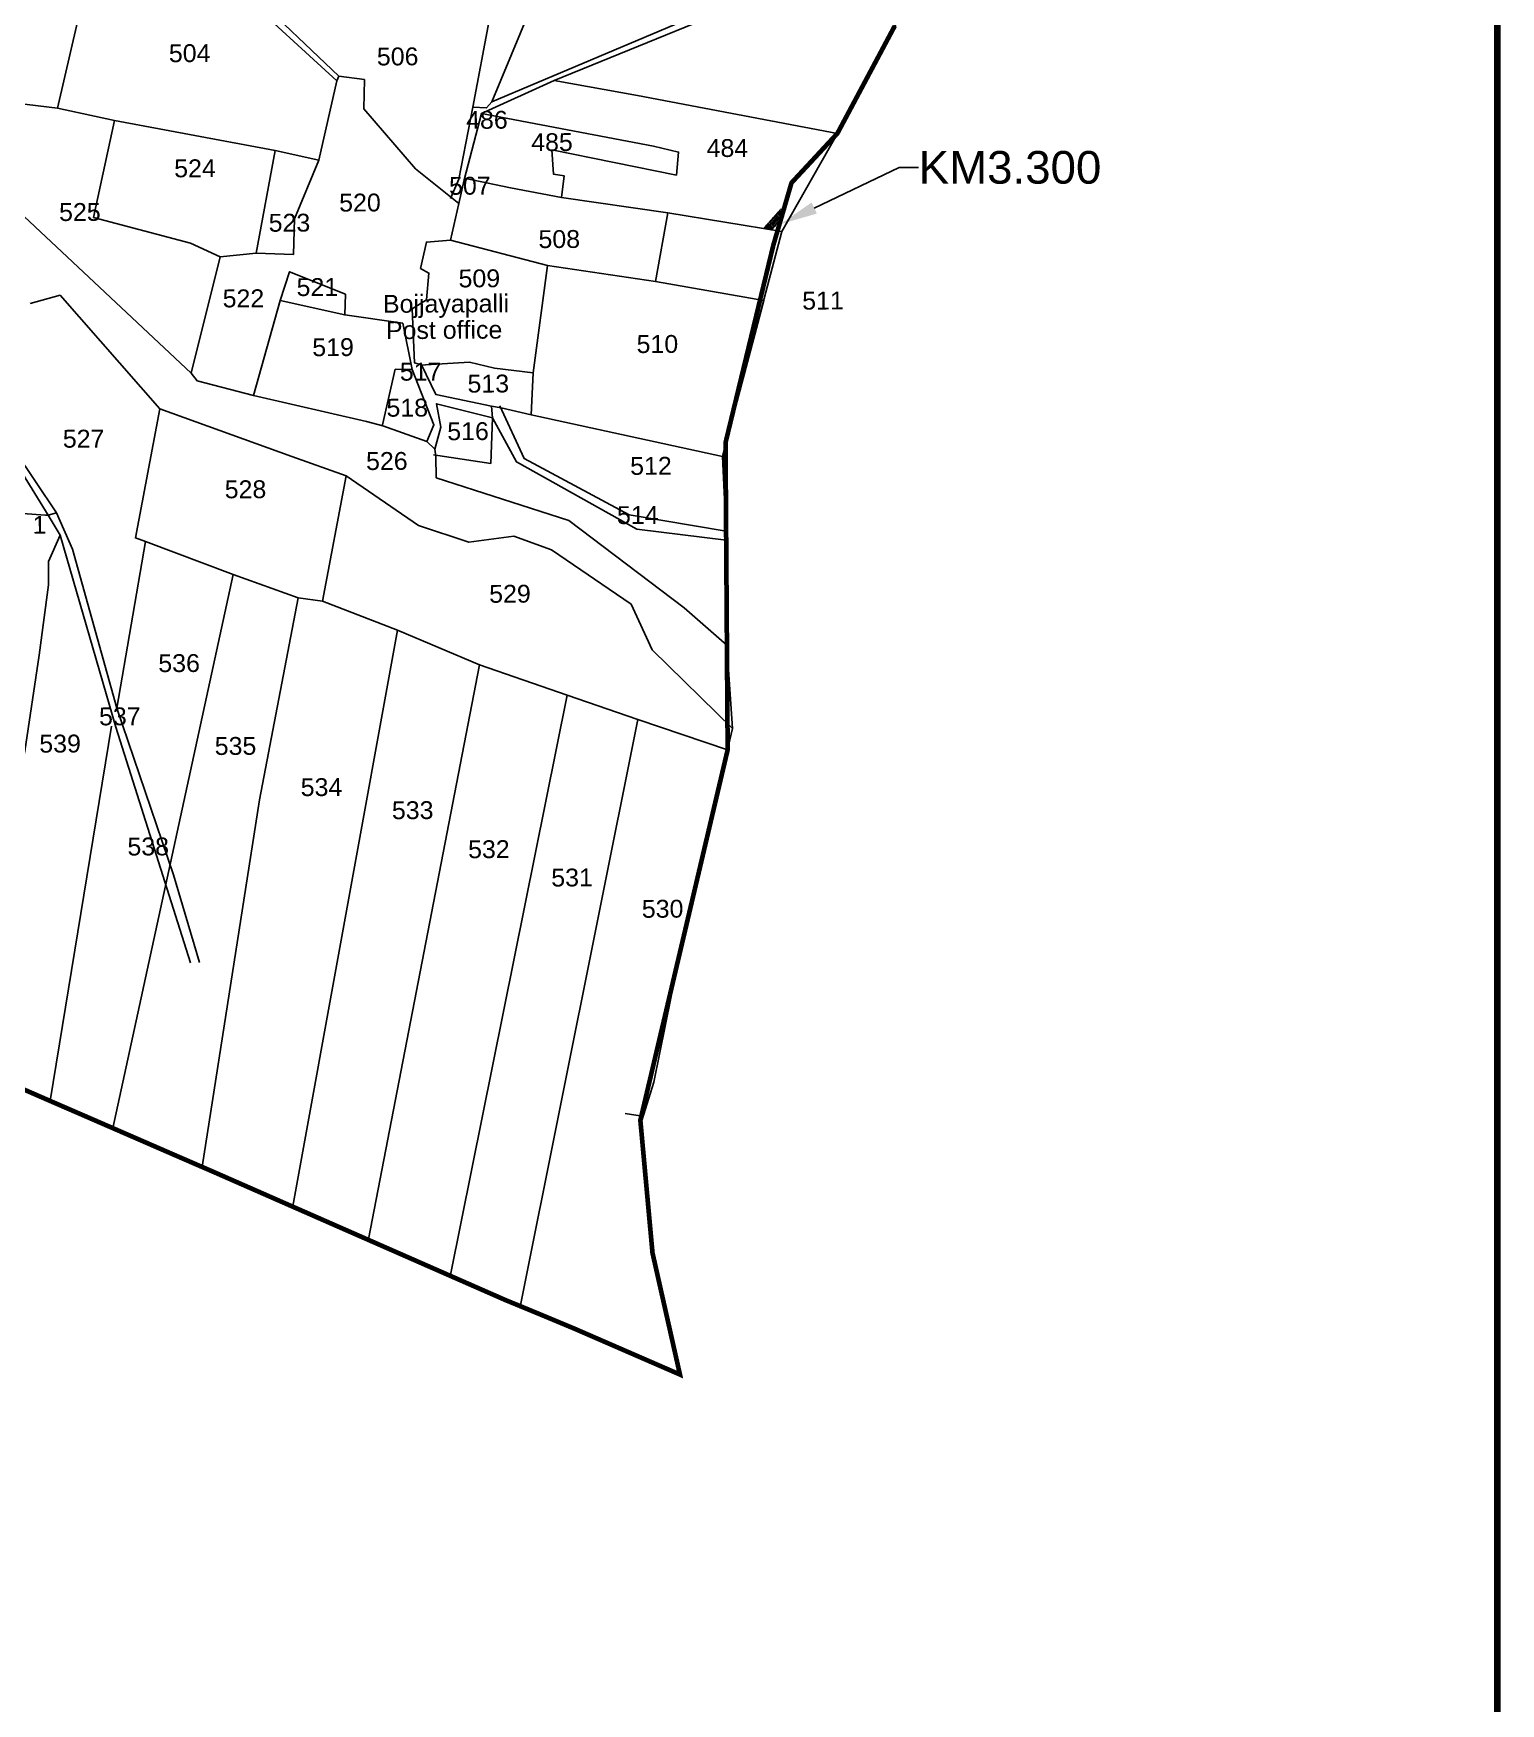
# Model space of a CAD drawing. Header units: millimetres. Extents: x 194974 to 225661, y 1604136 to 1614862.
# Drawn here: x 200646 to 202218, y 1608904 to 1610692 of the extents above; entities that cross this region are included whole.
import ezdxf
from ezdxf import colors
from ezdxf.entities.mleader import LeaderData, LeaderLine
from ezdxf.math import Vec2, Vec3

# ---------------------------------------------------------------- set-up
doc = ezdxf.new("R2010")
doc.units = ezdxf.units.MM
doc.header["$LTSCALE"] = 15
for name, color, linetype in [('PLOTS NO', 7, 'Continuous'), ('VILLAGE BOUNDRY', 5, 'Continuous'), ('VILLAGE STONES', 240, 'Continuous')]:
    doc.layers.add(name, color=color, linetype=linetype)
doc.styles.get("Standard").update_dxf_attribs({"font": 'arial.ttf'})

# ---------------------------------------------------------------- blocks, each defined once
blk = doc.blocks.new('DROP')
h = blk.add_hatch()
h.set_pattern_fill('ANSI31', color=1, scale=10, angle=45)
h.set_pattern_definition([(90, (-324.4107, -25.7687), (-1.25, 0), [])])
h.paths.add_polyline_path([(-9.9, -4.3), (-13.8, 4.1), (13.8, 4.1), (10.2, -4.3)])

msp = doc.modelspace()

# ---------------------------------------------------------------- linework, layer by layer
at = {"color": 5, "const_width": 7}
msp.add_lwpolyline([(194977.8, 1613773.1), (202214.5, 1613773.1), (202214.5, 1604139.6), (194977.8, 1604139.6)], close=True, dxfattribs=at)
at = {"layer": 'PLOTS NO'}
for points in [[(201639.7, 1611140.8), (201637.3, 1611135.9), (201522.7, 1610786), (201433.7, 1610804.4), (201313.7, 1610826.3), (201214.3, 1610848.1), (201189.4, 1610744), (201137.4, 1610619), (201131.8, 1610612.7), (201117, 1610613.4), (201134.7, 1610706.4), (201203.2, 1611001.3), (201273.6, 1611311.8)], [(201102, 1610510.2), (201055.6, 1610547.4), (201000.4, 1610611.7), (201001.1, 1610642.9), (200973.7, 1610646.5), (200878.9, 1610736.9), (200813.1, 1610836.2), (200742.5, 1610963.1), (200690.9, 1611089.7), (200677.3, 1611128.7)], [(201137.4, 1610619), (201358, 1610712.2), (201527.3, 1610783.2), (201522.7, 1610786), (201527.3, 1610783.2), (201633, 1610826.6)], [(201630.8, 1610815.8), (201463.9, 1610748.2), (201204.1, 1610642), (201126.5, 1610606.8), (201108, 1610535.7), (201102, 1610510.2), (201093.1, 1610471.1), (201197.2, 1610443.7), (201312.8, 1610426.6), (201428.7, 1610406.4), (201384.5, 1610239.3), (201384.5, 1610239.3)], [(200971.4, 1610641.5), (200867, 1610737.6), (200878.3, 1610736.5), (200995.7, 1610721.6), (201134.7, 1610706.4)], [(200672.4, 1610612.3), (200693.8, 1610704.8)], [(200595.1, 1610623.2), (200604.2, 1610620.6), (200672.4, 1610612.3), (200733.2, 1610599.3), (200905.3, 1610567.2), (200952.3, 1610556.6), (200971.4, 1610641.5), (200973.7, 1610646.5)], [(201507.7, 1610585.4), (201293.4, 1610625.8), (201204.1, 1610642)], [(201093.2, 1610515.6), (201102.2, 1610536.2), (201117, 1610613.4)], [(201126.5, 1610606.8), (201310.6, 1610571.7), (201337.6, 1610565.4), (201335.2, 1610540.7), (201201.9, 1610567.7), (201203.7, 1610541.5), (201215, 1610539.8), (201212.3, 1610516.8), (201157.5, 1610526.9), (201108, 1610537.3)], [(200905.3, 1610567.2), (200885.1, 1610457.1)], [(201212.3, 1610516.8), (201326, 1610500.1), (201448.1, 1610480.1)], [(201326, 1610500.1), (201312.8, 1610426.6)], [(200846.5, 1610453), (200815.3, 1610328.5)], [(200910.9, 1610406.2), (200979.9, 1610390.9)]]:
    msp.add_lwpolyline(points, dxfattribs=at)
at = {"layer": 'PLOTS NO', "color": 0}
for points in [[(200352.4, 1610540.2), (200440.1, 1610531), (200565.4, 1610527.9), (200609.7, 1610524.7), (200631, 1610501.6), (200815.3, 1610328.5), (200821.7, 1610320.4), (200882.1, 1610304.5), (201003.1, 1610276.9), (201020.7, 1610272.3), (201068, 1610255.5), (201076.5, 1610247), (201077.4, 1610239.8), (201077.9, 1610216.6), (201220.1, 1610170.9), (201343.5, 1610077.3), (201389.3, 1610037.2), (201388.6, 1610149.7), (201388.5, 1610155.3), (201384.5, 1610239.3), (201448.1, 1610480.1), (201507.7, 1610585.4), (201630.8, 1610815.8)], [(200733.2, 1610599.3), (200710.9, 1610495.4), (200814.6, 1610467.7), (200846.5, 1610453), (200885.1, 1610457.1), (200925, 1610455.5), (200926.2, 1610493.9), (200952.3, 1610556.6)], [(201384.5, 1610239.3), (201179.6, 1610284), (201147.4, 1610291.4), (201137.1, 1610293.1), (201077.5, 1610305.8), (201062.3, 1610337.5), (201054.8, 1610339.6), (201052.1, 1610397.5), (201067.4, 1610407), (201070.1, 1610435.7), (201061.2, 1610440.8), (201067.4, 1610469), (201093.1, 1610471.1)], [(201052, 1610332.5), (201042, 1610382), (200979.9, 1610390.9), (200980.6, 1610413), (200920.6, 1610437.2), (200910.9, 1610406.2), (200882.1, 1610304.5)], [(201179.6, 1610284), (201181.6, 1610328.8), (201197.2, 1610443.7)], [(200642.9, 1610403), (200675.1, 1610411.9), (200782, 1610290.5), (200923.2, 1610239.3), (200981.5, 1610218.4), (201058.8, 1610165.4), (201112.8, 1610147.6), (201161, 1610153.8), (201201.5, 1610139.3), (201286.7, 1610081.1), (201309.2, 1610032.1), (201395.4, 1609948.1), (201395.4, 1609948.1), (201390.1, 1609925.1), (201293.9, 1609957.5), (201218.3, 1609983.6), (201124.4, 1610016.3), (201036.3, 1610053.3), (200956.2, 1610084.5), (200930.1, 1610088), (200860.5, 1610112.9), (200766.4, 1610148.1), (200755.8, 1610152.1), (200782, 1610290.5)], [(200611.9, 1610389.2), (200620.2, 1610298.5), (200626.1, 1610246.2), (200671.3, 1610178.8), (200662.3, 1610176.5), (200675, 1610155), (200734.8, 1609949.3), (200814.6, 1609696.9)], [(201068, 1610255.5), (201075.4, 1610273.3), (201052, 1610332.5), (201034.1, 1610332.8), (201020.5, 1610273.2)], [(201181.6, 1610328.8), (201140.3, 1610333.9), (201113.6, 1610340.2), (201060.9, 1610337.2)], [(201075.1, 1610241.1), (201136.4, 1610231.8), (201138.3, 1610280.8), (201137.1, 1610293.1)], [(201076.5, 1610247), (201082.7, 1610270.8), (201078.2, 1610295.7), (201138.3, 1610280.8), (201163.8, 1610233.4), (201292.9, 1610161.5), (201388.6, 1610149.7), (201388.6, 1610149.7)], [(201388.5, 1610159.3), (201388.5, 1610159.3), (201284.6, 1610176.7), (201172.3, 1610237.1), (201146.1, 1610293.4)], [(200481.5, 1610189.2), (200659.4, 1610176.4), (200662.3, 1610176.5), (200617.6, 1610248.9)], [(200956.2, 1610084.5), (200981.5, 1610218.4)], [(200671.3, 1610178.8), (200688.2, 1610140.2), (200735.9, 1609969.8), (200796.5, 1609791.2), (200824.5, 1609697.3)], [(200569.8, 1609590.2), (200637.4, 1609923.6), (200652.6, 1610026.4), (200662.7, 1610101.8), (200662.5, 1610126.9), (200675, 1610155)], [(200766.4, 1610148.1), (200735.9, 1609969.8)], [(200731.7, 1609519.8), (200860.5, 1610112.9)], [(200930.1, 1610088), (200888.6, 1609871.4), (200827.2, 1609478.3)], [(200924.2, 1609436.2), (201036.3, 1610053.3)], [(201389.3, 1610037.2), (201395.4, 1609948.1), (201390.1, 1609925.1), (201341.5, 1609719), (201311, 1609569.1), (201296.9, 1609523.6), (201296.9, 1609523.6), (201296.3, 1609533), (201280.5, 1609535.7)], [(201124.4, 1610016.3), (201005.3, 1609401)], [(201093.4, 1609362.7), (201218.3, 1609983.6)], [(200664.3, 1609549.1), (200730.2, 1609950.3)], [(201293.9, 1609957.5), (201168.2, 1609330.2)]]:
    msp.add_lwpolyline(points, dxfattribs=at)
at = {"layer": 'VILLAGE BOUNDRY', "const_width": 5}
msp.add_lwpolyline([(200576.9, 1609587.1), (200670.7, 1609546.3), (200709, 1609529.7), (200754.3, 1609510), (200799.8, 1609490.2), (200838.8, 1609473.3), (201151.8, 1609335.9), (201181.4, 1609323.7), (201181.4, 1609323.7), (201224.9, 1609305.6), (201339, 1609256), (201309.6, 1609386.3), (201296.6, 1609528.3), (201390.1, 1609925.1), (201387.8, 1610253.9), (201439, 1610465.5), (201458.5, 1610532.4), (201507.7, 1610585.4), (201569.2, 1610700.6)], dxfattribs=at)

# ---------------------------------------------------------------- block references
at = {"rotation": 48.25728754501572}
msp.add_blockref('DROP', (201441, 1610492, 100), dxfattribs=at)

# ---------------------------------------------------------------- texts
at = {"layer": 'PLOTS NO', "color": 0}
for s, height, p in [('504', 19.12, (200791.6, 1610661.6)), ('506', 19.12, (201014.4, 1610658.1)), ('486', 19.12, (201110, 1610590.2)), ('485', 19.12, (201179.7, 1610566.3)), ('484', 19.12, (201367.6, 1610560)), ('524', 19.12, (200797.3, 1610538.3)), ('507', 19.12, (201091.7, 1610519.6)), ('520', 19.12, (200974, 1610501.6)), ('525', 19.12, (200674, 1610491.5)), ('523', 19.12, (200898.5, 1610480)), ('508', 19.12, (201187.5, 1610462.5)), ('521', 19.12, (200928.4, 1610411.1)), ('509', 19.12, (201101.9, 1610420.4)), ('522', 19.12, (200849.2, 1610399)), ('Bojjayapalli', 19.122, (201020.9, 1610393.2)), ('511', 19.12, (201470, 1610396.6)), ('Post office', 19.122, (201024.1, 1610365)), ('519', 19.12, (200945.2, 1610346.7)), ('510', 19.12, (201292.6, 1610350.1)), ('517', 19.12, (201039, 1610320.5)), ('513', 19.12, (201111.5, 1610307.7)), ('518', 19.12, (201024.7, 1610281.9)), ('516', 19.12, (201089.8, 1610256.7)), ('527', 19.12, (200678, 1610248.7)), ('526', 19.12, (201002.8, 1610224.8)), ('512', 19.12, (201285.7, 1610219.6)), ('528', 19.12, (200851.4, 1610194.5)), ('514', 19.12, (201271.6, 1610166.9)), ('1', 19.1, (200645.6, 1610156.5)), ('529', 19.12, (201134.7, 1610082.6)), ('536', 19.12, (200780.3, 1610008.3)), ('537', 19.12, (200716.8, 1609951.3)), ('539', 19.12, (200652.8, 1609922.1)), ('535', 19.12, (200840.7, 1609919.6)), ('534', 19.12, (200932.8, 1609875.5)), ('533', 19.12, (201030.5, 1609850.8)), ('538', 19.12, (200747.2, 1609811.9)), ('532', 19.12, (201112.1, 1609809)), ('531', 19.12, (201201.2, 1609778.7)), ('530', 19.12, (201298.2, 1609745.2))]:
    msp.add_text(s, height=height, rotation=0.279, dxfattribs=at).set_placement(p)

# ---------------------------------------------------------------- leaders
at = {"layer": 'VILLAGE STONES', "color": 1}
ml = msp.add_multileader_mtext('Standard', dxfattribs=at)
ml.set_content('KM3.300', color=1)
ml.set_leader_properties()
ml.build(insert=Vec2(0, 0))
ml.multileader.update_dxf_attribs({"dogleg_length": 0.36, "arrow_head_size": 40})
ctx = ml.context
ctx.base_point, ctx.char_height, ctx.arrow_head_size, ctx.landing_gap_size, ctx.plane_origin = Vec3(201594.7, 1610548.7), 35, 40, 0.09, Vec3(201345.8, 1609958.5)
notes = []
notes.append((ctx, [(0, (1, 1, 0), (201573.7, 1610548.7), (1, 0), 21, [(0, [(201446.7, 1610488.2)], 0, [])])]))
ctx.mtext.insert, ctx.mtext.flow_direction = Vec3(201594.7, 1610566.5), 5
for ctx, leaders in notes:
    for number, flags, end, landing, length, lines in leaders:
        leader = LeaderData()
        leader.index, (leader.has_last_leader_line, leader.has_dogleg_vector, leader.attachment_direction) = number, flags
        leader.last_leader_point, leader.dogleg_vector, leader.dogleg_length = Vec3(end), Vec3(landing), length
        for number, points, colour, breaks in lines:
            line = LeaderLine()
            line.index, line.vertices, line.color, line.breaks = number, Vec3.list(points), colors.encode_raw_color(colour), breaks
            leader.lines.append(line)
        ctx.leaders.append(leader)

doc.saveas('drawing.dxf')
